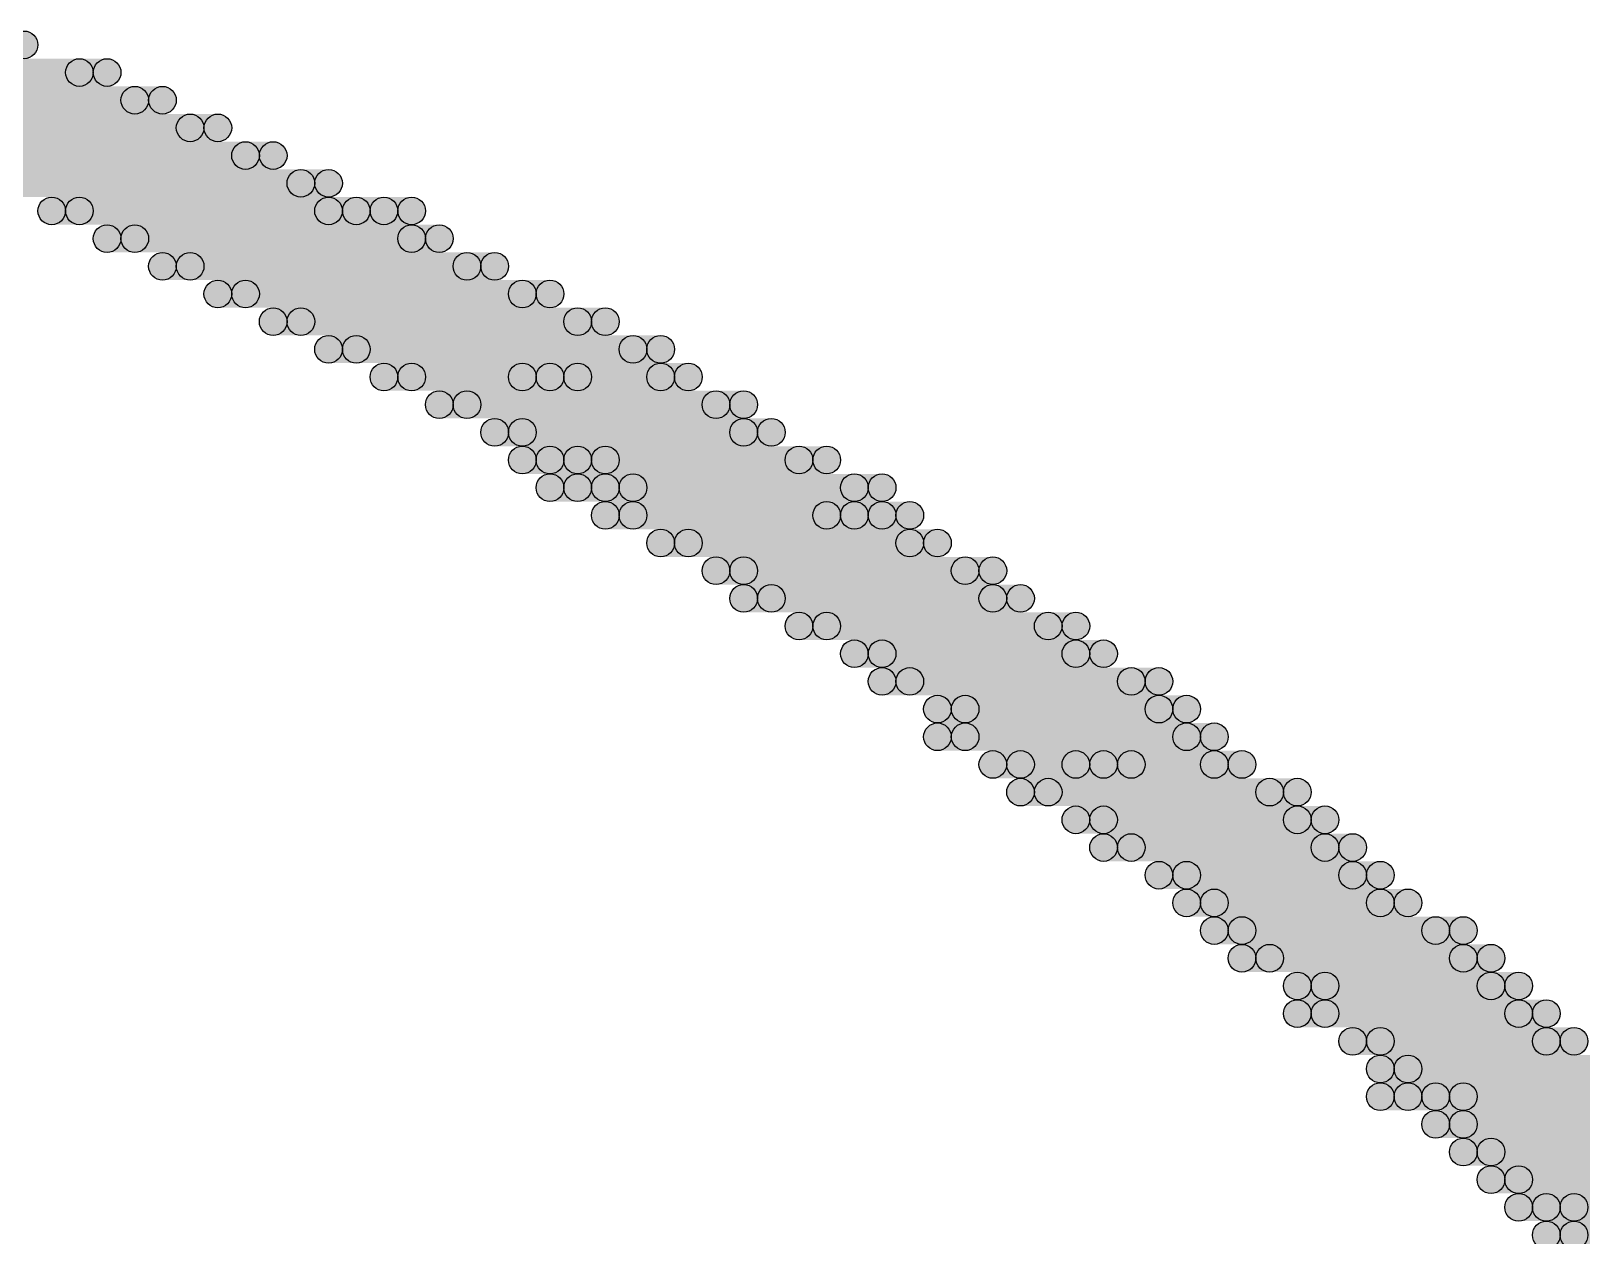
# Model space of a CAD drawing. Header units: millimetres. Extents: x 0 to 137, y 0 to 37.
# Drawn here: x 132.493 to 133.915, y 9.271 to 10.376 of the extents above; entities that cross this region are included whole.
import ezdxf

# ---------------------------------------------------------------- set-up
doc = ezdxf.new("R2010")
doc.units = ezdxf.units.MM
doc.layers.add('TopLayer', color=1, linetype='Continuous')
doc.layers.add('TopSolder', color=216, linetype='Continuous')

msp = doc.modelspace()

# ---------------------------------------------------------------- hatches: boundary and pattern name
at = {"layer": 'TopLayer'}
h = msp.add_hatch(color=1, dxfattribs=at)
edge = h.paths.add_edge_path()
edge.add_arc((132.4864, 10.3632), 0.0127, 0, 360)
for points in [[(132.207, 10.3251), (132.207, 10.3505), (132.5626, 10.3505), (132.5626, 10.3251)], [(132.2832, 10.2997), (132.2832, 10.3251), (132.6134, 10.3251), (132.6134, 10.2997)], [(132.3594, 10.2743), (132.3594, 10.2997), (132.6642, 10.2997), (132.6642, 10.2743)], [(132.4102, 10.2489), (132.4102, 10.2743), (132.715, 10.2743), (132.715, 10.2489)], [(132.461, 10.2235), (132.461, 10.2489), (132.7658, 10.2489), (132.7658, 10.2235)], [(132.5372, 10.1981), (132.5372, 10.2235), (132.7912, 10.2235), (132.7912, 10.1981)], [(132.8166, 10.1981), (132.8166, 10.2235), (132.842, 10.2235), (132.842, 10.1981)], [(132.588, 10.1727), (132.588, 10.1981), (132.8674, 10.1981), (132.8674, 10.1727)], [(132.6388, 10.1473), (132.6388, 10.1727), (132.9182, 10.1727), (132.9182, 10.1473)], [(132.6896, 10.1219), (132.6896, 10.1473), (132.969, 10.1473), (132.969, 10.1219)], [(132.7404, 10.0965), (132.7404, 10.1219), (133.0198, 10.1219), (133.0198, 10.0965)], [(132.7912, 10.0711), (132.7912, 10.0965), (133.0706, 10.0965), (133.0706, 10.0711)], [(132.842, 10.0457), (132.842, 10.0711), (132.969, 10.0711), (132.969, 10.0457)], [(132.9944, 10.0457), (132.9944, 10.0711), (133.096, 10.0711), (133.096, 10.0457)], [(132.8928, 10.0203), (132.8928, 10.0457), (133.1468, 10.0457), (133.1468, 10.0203)], [(132.9436, 9.9949), (132.9436, 10.0203), (133.1722, 10.0203), (133.1722, 9.9949)], [(132.969, 9.9695), (132.969, 9.9949), (132.9944, 9.9949), (132.9944, 9.9695)], [(133.0198, 9.9695), (133.0198, 9.9949), (133.223, 9.9949), (133.223, 9.9695)], [(132.9944, 9.9441), (132.9944, 9.9695), (133.0198, 9.9695), (133.0198, 9.9441)], [(133.0452, 9.9441), (133.0452, 9.9695), (133.2738, 9.9695), (133.2738, 9.9441)], [(133.0452, 9.9187), (133.0452, 9.9441), (133.2484, 9.9441), (133.2484, 9.9187)], [(133.2738, 9.9187), (133.2738, 9.9441), (133.2992, 9.9441), (133.2992, 9.9187)], [(133.096, 9.8933), (133.096, 9.9187), (133.3246, 9.9187), (133.3246, 9.8933)], [(133.1468, 9.8679), (133.1468, 9.8933), (133.3754, 9.8933), (133.3754, 9.8679)], [(133.1722, 9.8425), (133.1722, 9.8679), (133.4008, 9.8679), (133.4008, 9.8425)], [(133.223, 9.8171), (133.223, 9.8425), (133.4516, 9.8425), (133.4516, 9.8171)], [(133.2738, 9.7917), (133.2738, 9.8171), (133.477, 9.8171), (133.477, 9.7917)], [(133.2992, 9.7663), (133.2992, 9.7917), (133.5278, 9.7917), (133.5278, 9.7663)], [(133.35, 9.7409), (133.35, 9.7663), (133.5532, 9.7663), (133.5532, 9.7409)], [(133.35, 9.7155), (133.35, 9.7409), (133.5786, 9.7409), (133.5786, 9.7155)], [(133.4008, 9.6901), (133.4008, 9.7155), (133.477, 9.7155), (133.477, 9.6901)], [(133.5024, 9.6901), (133.5024, 9.7155), (133.604, 9.7155), (133.604, 9.6901)], [(133.4262, 9.6647), (133.4262, 9.6901), (133.6548, 9.6901), (133.6548, 9.6647)], [(133.477, 9.6393), (133.477, 9.6647), (133.6802, 9.6647), (133.6802, 9.6393)], [(133.5024, 9.6139), (133.5024, 9.6393), (133.7056, 9.6393), (133.7056, 9.6139)], [(133.5532, 9.5885), (133.5532, 9.6139), (133.731, 9.6139), (133.731, 9.5885)], [(133.5786, 9.5631), (133.5786, 9.5885), (133.7564, 9.5885), (133.7564, 9.5631)], [(133.604, 9.5377), (133.604, 9.5631), (133.8072, 9.5631), (133.8072, 9.5377)], [(133.6294, 9.5123), (133.6294, 9.5377), (133.8326, 9.5377), (133.8326, 9.5123)], [(133.6802, 9.4869), (133.6802, 9.5123), (133.858, 9.5123), (133.858, 9.4869)], [(133.6802, 9.4615), (133.6802, 9.4869), (133.8834, 9.4869), (133.8834, 9.4615)], [(133.731, 9.4361), (133.731, 9.4615), (133.9088, 9.4615), (133.9088, 9.4361)], [(133.7564, 9.4107), (133.7564, 9.4361), (133.9596, 9.4361), (133.9596, 9.4107)], [(133.7564, 9.3853), (133.7564, 9.4107), (133.7818, 9.4107), (133.7818, 9.3853)], [(133.8072, 9.3853), (133.8072, 9.4107), (133.9596, 9.4107), (133.9596, 9.3853)], [(133.8072, 9.3599), (133.8072, 9.3853), (134.0104, 9.3853), (134.0104, 9.3599)], [(133.8326, 9.3345), (133.8326, 9.3599), (134.0358, 9.3599), (134.0358, 9.3345)], [(133.858, 9.3091), (133.858, 9.3345), (134.0358, 9.3345), (134.0358, 9.3091)], [(133.8834, 9.2837), (133.8834, 9.3091), (133.9342, 9.3091), (133.9342, 9.2837)], [(133.9088, 9.2583), (133.9088, 9.2837), (134.112, 9.2837), (134.112, 9.2583)]]:
    msp.add_hatch(color=1, dxfattribs=at).paths.add_polyline_path(points)
h = msp.add_hatch(color=1, dxfattribs=at)
edge = h.paths.add_edge_path()
edge.add_arc((132.5626, 10.3378), 0.0127, 0, 360)
h = msp.add_hatch(color=1, dxfattribs=at)
edge = h.paths.add_edge_path()
edge.add_arc((132.6134, 10.3124), 0.0127, 0, 360)
h = msp.add_hatch(color=1, dxfattribs=at)
edge = h.paths.add_edge_path()
edge.add_arc((132.6642, 10.287), 0.0127, 0, 360)
h = msp.add_hatch(color=1, dxfattribs=at)
edge = h.paths.add_edge_path()
edge.add_arc((132.715, 10.2616), 0.0127, 0, 360)
h = msp.add_hatch(color=1, dxfattribs=at)
edge = h.paths.add_edge_path()
edge.add_arc((132.7658, 10.2362), 0.0127, 0, 360)
h = msp.add_hatch(color=1, dxfattribs=at)
edge = h.paths.add_edge_path()
edge.add_arc((132.5372, 10.2108), 0.0127, 0, 360)
h = msp.add_hatch(color=1, dxfattribs=at)
edge = h.paths.add_edge_path()
edge.add_arc((132.7912, 10.2108), 0.0127, 0, 360)
h = msp.add_hatch(color=1, dxfattribs=at)
edge = h.paths.add_edge_path()
edge.add_arc((132.8166, 10.2108), 0.0127, 0, 360)
h = msp.add_hatch(color=1, dxfattribs=at)
edge = h.paths.add_edge_path()
edge.add_arc((132.842, 10.2108), 0.0127, 0, 360)
h = msp.add_hatch(color=1, dxfattribs=at)
edge = h.paths.add_edge_path()
edge.add_arc((132.588, 10.1854), 0.0127, 0, 360)
h = msp.add_hatch(color=1, dxfattribs=at)
edge = h.paths.add_edge_path()
edge.add_arc((132.8674, 10.1854), 0.0127, 0, 360)
h = msp.add_hatch(color=1, dxfattribs=at)
edge = h.paths.add_edge_path()
edge.add_arc((132.6388, 10.16), 0.0127, 0, 360)
h = msp.add_hatch(color=1, dxfattribs=at)
edge = h.paths.add_edge_path()
edge.add_arc((132.9182, 10.16), 0.0127, 0, 360)
h = msp.add_hatch(color=1, dxfattribs=at)
edge = h.paths.add_edge_path()
edge.add_arc((132.6896, 10.1346), 0.0127, 0, 360)
h = msp.add_hatch(color=1, dxfattribs=at)
edge = h.paths.add_edge_path()
edge.add_arc((132.969, 10.1346), 0.0127, 0, 360)
h = msp.add_hatch(color=1, dxfattribs=at)
edge = h.paths.add_edge_path()
edge.add_arc((132.7404, 10.1092), 0.0127, 0, 360)
h = msp.add_hatch(color=1, dxfattribs=at)
edge = h.paths.add_edge_path()
edge.add_arc((133.0198, 10.1092), 0.0127, 0, 360)
h = msp.add_hatch(color=1, dxfattribs=at)
edge = h.paths.add_edge_path()
edge.add_arc((132.7912, 10.0838), 0.0127, 0, 360)
h = msp.add_hatch(color=1, dxfattribs=at)
edge = h.paths.add_edge_path()
edge.add_arc((133.0706, 10.0838), 0.0127, 0, 360)
h = msp.add_hatch(color=1, dxfattribs=at)
edge = h.paths.add_edge_path()
edge.add_arc((132.842, 10.0584), 0.0127, 0, 360)
h = msp.add_hatch(color=1, dxfattribs=at)
edge = h.paths.add_edge_path()
edge.add_arc((132.969, 10.0584), 0.0127, 0, 360)
h = msp.add_hatch(color=1, dxfattribs=at)
edge = h.paths.add_edge_path()
edge.add_arc((132.9944, 10.0584), 0.0127, 0, 360)
h = msp.add_hatch(color=1, dxfattribs=at)
edge = h.paths.add_edge_path()
edge.add_arc((133.096, 10.0584), 0.0127, 0, 360)
h = msp.add_hatch(color=1, dxfattribs=at)
edge = h.paths.add_edge_path()
edge.add_arc((132.8928, 10.033), 0.0127, 0, 360)
h = msp.add_hatch(color=1, dxfattribs=at)
edge = h.paths.add_edge_path()
edge.add_arc((133.1468, 10.033), 0.0127, 0, 360)
h = msp.add_hatch(color=1, dxfattribs=at)
edge = h.paths.add_edge_path()
edge.add_arc((132.9436, 10.0076), 0.0127, 0, 360)
h = msp.add_hatch(color=1, dxfattribs=at)
edge = h.paths.add_edge_path()
edge.add_arc((133.1722, 10.0076), 0.0127, 0, 360)
h = msp.add_hatch(color=1, dxfattribs=at)
edge = h.paths.add_edge_path()
edge.add_arc((132.969, 9.9822), 0.0127, 0, 360)
h = msp.add_hatch(color=1, dxfattribs=at)
edge = h.paths.add_edge_path()
edge.add_arc((132.9944, 9.9822), 0.0127, 0, 360)
h = msp.add_hatch(color=1, dxfattribs=at)
edge = h.paths.add_edge_path()
edge.add_arc((133.0198, 9.9822), 0.0127, 0, 360)
h = msp.add_hatch(color=1, dxfattribs=at)
edge = h.paths.add_edge_path()
edge.add_arc((133.223, 9.9822), 0.0127, 0, 360)
h = msp.add_hatch(color=1, dxfattribs=at)
edge = h.paths.add_edge_path()
edge.add_arc((132.9944, 9.9568), 0.0127, 0, 360)
h = msp.add_hatch(color=1, dxfattribs=at)
edge = h.paths.add_edge_path()
edge.add_arc((133.0198, 9.9568), 0.0127, 0, 360)
h = msp.add_hatch(color=1, dxfattribs=at)
edge = h.paths.add_edge_path()
edge.add_arc((133.0452, 9.9568), 0.0127, 0, 360)
h = msp.add_hatch(color=1, dxfattribs=at)
edge = h.paths.add_edge_path()
edge.add_arc((133.2738, 9.9568), 0.0127, 0, 360)
h = msp.add_hatch(color=1, dxfattribs=at)
edge = h.paths.add_edge_path()
edge.add_arc((133.0452, 9.9314), 0.0127, 0, 360)
h = msp.add_hatch(color=1, dxfattribs=at)
edge = h.paths.add_edge_path()
edge.add_arc((133.2484, 9.9314), 0.0127, 0, 360)
h = msp.add_hatch(color=1, dxfattribs=at)
edge = h.paths.add_edge_path()
edge.add_arc((133.2738, 9.9314), 0.0127, 0, 360)
h = msp.add_hatch(color=1, dxfattribs=at)
edge = h.paths.add_edge_path()
edge.add_arc((133.2992, 9.9314), 0.0127, 0, 360)
h = msp.add_hatch(color=1, dxfattribs=at)
edge = h.paths.add_edge_path()
edge.add_arc((133.096, 9.906), 0.0127, 0, 360)
h = msp.add_hatch(color=1, dxfattribs=at)
edge = h.paths.add_edge_path()
edge.add_arc((133.3246, 9.906), 0.0127, 0, 360)
h = msp.add_hatch(color=1, dxfattribs=at)
edge = h.paths.add_edge_path()
edge.add_arc((133.1468, 9.8806), 0.0127, 0, 360)
h = msp.add_hatch(color=1, dxfattribs=at)
edge = h.paths.add_edge_path()
edge.add_arc((133.3754, 9.8806), 0.0127, 0, 360)
h = msp.add_hatch(color=1, dxfattribs=at)
edge = h.paths.add_edge_path()
edge.add_arc((133.1722, 9.8552), 0.0127, 0, 360)
h = msp.add_hatch(color=1, dxfattribs=at)
edge = h.paths.add_edge_path()
edge.add_arc((133.4008, 9.8552), 0.0127, 0, 360)
h = msp.add_hatch(color=1, dxfattribs=at)
edge = h.paths.add_edge_path()
edge.add_arc((133.223, 9.8298), 0.0127, 0, 360)
h = msp.add_hatch(color=1, dxfattribs=at)
edge = h.paths.add_edge_path()
edge.add_arc((133.4516, 9.8298), 0.0127, 0, 360)
h = msp.add_hatch(color=1, dxfattribs=at)
edge = h.paths.add_edge_path()
edge.add_arc((133.2738, 9.8044), 0.0127, 0, 360)
h = msp.add_hatch(color=1, dxfattribs=at)
edge = h.paths.add_edge_path()
edge.add_arc((133.477, 9.8044), 0.0127, 0, 360)
h = msp.add_hatch(color=1, dxfattribs=at)
edge = h.paths.add_edge_path()
edge.add_arc((133.2992, 9.779), 0.0127, 0, 360)
h = msp.add_hatch(color=1, dxfattribs=at)
edge = h.paths.add_edge_path()
edge.add_arc((133.5278, 9.779), 0.0127, 0, 360)
h = msp.add_hatch(color=1, dxfattribs=at)
edge = h.paths.add_edge_path()
edge.add_arc((133.35, 9.7536), 0.0127, 0, 360)
h = msp.add_hatch(color=1, dxfattribs=at)
edge = h.paths.add_edge_path()
edge.add_arc((133.5532, 9.7536), 0.0127, 0, 360)
h = msp.add_hatch(color=1, dxfattribs=at)
edge = h.paths.add_edge_path()
edge.add_arc((133.35, 9.7282), 0.0127, 0, 360)
h = msp.add_hatch(color=1, dxfattribs=at)
edge = h.paths.add_edge_path()
edge.add_arc((133.5786, 9.7282), 0.0127, 0, 360)
h = msp.add_hatch(color=1, dxfattribs=at)
edge = h.paths.add_edge_path()
edge.add_arc((133.4008, 9.7028), 0.0127, 0, 360)
h = msp.add_hatch(color=1, dxfattribs=at)
edge = h.paths.add_edge_path()
edge.add_arc((133.477, 9.7028), 0.0127, 0, 360)
h = msp.add_hatch(color=1, dxfattribs=at)
edge = h.paths.add_edge_path()
edge.add_arc((133.5024, 9.7028), 0.0127, 0, 360)
h = msp.add_hatch(color=1, dxfattribs=at)
edge = h.paths.add_edge_path()
edge.add_arc((133.604, 9.7028), 0.0127, 0, 360)
h = msp.add_hatch(color=1, dxfattribs=at)
edge = h.paths.add_edge_path()
edge.add_arc((133.4262, 9.6774), 0.0127, 0, 360)
h = msp.add_hatch(color=1, dxfattribs=at)
edge = h.paths.add_edge_path()
edge.add_arc((133.6548, 9.6774), 0.0127, 0, 360)
h = msp.add_hatch(color=1, dxfattribs=at)
edge = h.paths.add_edge_path()
edge.add_arc((133.477, 9.652), 0.0127, 0, 360)
h = msp.add_hatch(color=1, dxfattribs=at)
edge = h.paths.add_edge_path()
edge.add_arc((133.6802, 9.652), 0.0127, 0, 360)
h = msp.add_hatch(color=1, dxfattribs=at)
edge = h.paths.add_edge_path()
edge.add_arc((133.5024, 9.6266), 0.0127, 0, 360)
h = msp.add_hatch(color=1, dxfattribs=at)
edge = h.paths.add_edge_path()
edge.add_arc((133.7056, 9.6266), 0.0127, 0, 360)
h = msp.add_hatch(color=1, dxfattribs=at)
edge = h.paths.add_edge_path()
edge.add_arc((133.5532, 9.6012), 0.0127, 0, 360)
h = msp.add_hatch(color=1, dxfattribs=at)
edge = h.paths.add_edge_path()
edge.add_arc((133.731, 9.6012), 0.0127, 0, 360)
h = msp.add_hatch(color=1, dxfattribs=at)
edge = h.paths.add_edge_path()
edge.add_arc((133.5786, 9.5758), 0.0127, 0, 360)
h = msp.add_hatch(color=1, dxfattribs=at)
edge = h.paths.add_edge_path()
edge.add_arc((133.7564, 9.5758), 0.0127, 0, 360)
h = msp.add_hatch(color=1, dxfattribs=at)
edge = h.paths.add_edge_path()
edge.add_arc((133.604, 9.5504), 0.0127, 0, 360)
h = msp.add_hatch(color=1, dxfattribs=at)
edge = h.paths.add_edge_path()
edge.add_arc((133.8072, 9.5504), 0.0127, 0, 360)
h = msp.add_hatch(color=1, dxfattribs=at)
edge = h.paths.add_edge_path()
edge.add_arc((133.6294, 9.525), 0.0127, 0, 360)
h = msp.add_hatch(color=1, dxfattribs=at)
edge = h.paths.add_edge_path()
edge.add_arc((133.8326, 9.525), 0.0127, 0, 360)
h = msp.add_hatch(color=1, dxfattribs=at)
edge = h.paths.add_edge_path()
edge.add_arc((133.6802, 9.4996), 0.0127, 0, 360)
h = msp.add_hatch(color=1, dxfattribs=at)
edge = h.paths.add_edge_path()
edge.add_arc((133.858, 9.4996), 0.0127, 0, 360)
h = msp.add_hatch(color=1, dxfattribs=at)
edge = h.paths.add_edge_path()
edge.add_arc((133.6802, 9.4742), 0.0127, 0, 360)
h = msp.add_hatch(color=1, dxfattribs=at)
edge = h.paths.add_edge_path()
edge.add_arc((133.8834, 9.4742), 0.0127, 0, 360)
h = msp.add_hatch(color=1, dxfattribs=at)
edge = h.paths.add_edge_path()
edge.add_arc((133.731, 9.4488), 0.0127, 0, 360)
h = msp.add_hatch(color=1, dxfattribs=at)
edge = h.paths.add_edge_path()
edge.add_arc((133.9088, 9.4488), 0.0127, 0, 360)
h = msp.add_hatch(color=1, dxfattribs=at)
edge = h.paths.add_edge_path()
edge.add_arc((133.7564, 9.4234), 0.0127, 0, 360)
h = msp.add_hatch(color=1, dxfattribs=at)
edge = h.paths.add_edge_path()
edge.add_arc((133.7564, 9.398), 0.0127, 0, 360)
h = msp.add_hatch(color=1, dxfattribs=at)
edge = h.paths.add_edge_path()
edge.add_arc((133.7818, 9.398), 0.0127, 0, 360)
h = msp.add_hatch(color=1, dxfattribs=at)
edge = h.paths.add_edge_path()
edge.add_arc((133.8072, 9.398), 0.0127, 0, 360)
h = msp.add_hatch(color=1, dxfattribs=at)
edge = h.paths.add_edge_path()
edge.add_arc((133.8072, 9.3726), 0.0127, 0, 360)
h = msp.add_hatch(color=1, dxfattribs=at)
edge = h.paths.add_edge_path()
edge.add_arc((133.8326, 9.3472), 0.0127, 0, 360)
h = msp.add_hatch(color=1, dxfattribs=at)
edge = h.paths.add_edge_path()
edge.add_arc((133.858, 9.3218), 0.0127, 0, 360)
h = msp.add_hatch(color=1, dxfattribs=at)
edge = h.paths.add_edge_path()
edge.add_arc((133.8834, 9.2964), 0.0127, 0, 360)
h = msp.add_hatch(color=1, dxfattribs=at)
edge = h.paths.add_edge_path()
edge.add_arc((133.9088, 9.271), 0.0127, 0, 360)
at = {"layer": 'TopSolder'}
for points in [[(132.1816, 10.3251), (132.1816, 10.3505), (132.5372, 10.3505), (132.5372, 10.3251)], [(132.2578, 10.2997), (132.2578, 10.3251), (132.588, 10.3251), (132.588, 10.2997)], [(132.334, 10.2743), (132.334, 10.2997), (132.6388, 10.2997), (132.6388, 10.2743)], [(132.3848, 10.2489), (132.3848, 10.2743), (132.6896, 10.2743), (132.6896, 10.2489)], [(132.4356, 10.2235), (132.4356, 10.2489), (132.7404, 10.2489), (132.7404, 10.2235)], [(132.5118, 10.1981), (132.5118, 10.2235), (132.7658, 10.2235), (132.7658, 10.1981)], [(132.7912, 10.1981), (132.7912, 10.2235), (132.8166, 10.2235), (132.8166, 10.1981)], [(132.5626, 10.1727), (132.5626, 10.1981), (132.842, 10.1981), (132.842, 10.1727)], [(132.6134, 10.1473), (132.6134, 10.1727), (132.8928, 10.1727), (132.8928, 10.1473)], [(132.6642, 10.1219), (132.6642, 10.1473), (132.9436, 10.1473), (132.9436, 10.1219)], [(132.715, 10.0965), (132.715, 10.1219), (132.9944, 10.1219), (132.9944, 10.0965)], [(132.7658, 10.0711), (132.7658, 10.0965), (133.0452, 10.0965), (133.0452, 10.0711)], [(132.8166, 10.0457), (132.8166, 10.0711), (132.9436, 10.0711), (132.9436, 10.0457)], [(132.969, 10.0457), (132.969, 10.0711), (133.0706, 10.0711), (133.0706, 10.0457)], [(132.8674, 10.0203), (132.8674, 10.0457), (133.1214, 10.0457), (133.1214, 10.0203)], [(132.9182, 9.9949), (132.9182, 10.0203), (133.1468, 10.0203), (133.1468, 9.9949)], [(132.9436, 9.9695), (132.9436, 9.9949), (132.969, 9.9949), (132.969, 9.9695)], [(132.9944, 9.9695), (132.9944, 9.9949), (133.1976, 9.9949), (133.1976, 9.9695)], [(132.969, 9.9441), (132.969, 9.9695), (132.9944, 9.9695), (132.9944, 9.9441)], [(133.0198, 9.9441), (133.0198, 9.9695), (133.2484, 9.9695), (133.2484, 9.9441)], [(133.0198, 9.9187), (133.0198, 9.9441), (133.223, 9.9441), (133.223, 9.9187)], [(133.2484, 9.9187), (133.2484, 9.9441), (133.2738, 9.9441), (133.2738, 9.9187)], [(133.0706, 9.8933), (133.0706, 9.9187), (133.2992, 9.9187), (133.2992, 9.8933)], [(133.1214, 9.8679), (133.1214, 9.8933), (133.35, 9.8933), (133.35, 9.8679)], [(133.1468, 9.8425), (133.1468, 9.8679), (133.3754, 9.8679), (133.3754, 9.8425)], [(133.1976, 9.8171), (133.1976, 9.8425), (133.4262, 9.8425), (133.4262, 9.8171)], [(133.2484, 9.7917), (133.2484, 9.8171), (133.4516, 9.8171), (133.4516, 9.7917)], [(133.2738, 9.7663), (133.2738, 9.7917), (133.5024, 9.7917), (133.5024, 9.7663)], [(133.3246, 9.7409), (133.3246, 9.7663), (133.5278, 9.7663), (133.5278, 9.7409)], [(133.3246, 9.7155), (133.3246, 9.7409), (133.5532, 9.7409), (133.5532, 9.7155)], [(133.3754, 9.6901), (133.3754, 9.7155), (133.4516, 9.7155), (133.4516, 9.6901)], [(133.477, 9.6901), (133.477, 9.7155), (133.5786, 9.7155), (133.5786, 9.6901)], [(133.4008, 9.6647), (133.4008, 9.6901), (133.6294, 9.6901), (133.6294, 9.6647)], [(133.4516, 9.6393), (133.4516, 9.6647), (133.6548, 9.6647), (133.6548, 9.6393)], [(133.477, 9.6139), (133.477, 9.6393), (133.6802, 9.6393), (133.6802, 9.6139)], [(133.5278, 9.5885), (133.5278, 9.6139), (133.7056, 9.6139), (133.7056, 9.5885)], [(133.5532, 9.5631), (133.5532, 9.5885), (133.731, 9.5885), (133.731, 9.5631)], [(133.5786, 9.5377), (133.5786, 9.5631), (133.7818, 9.5631), (133.7818, 9.5377)], [(133.604, 9.5123), (133.604, 9.5377), (133.8072, 9.5377), (133.8072, 9.5123)], [(133.6548, 9.4869), (133.6548, 9.5123), (133.8326, 9.5123), (133.8326, 9.4869)], [(133.6548, 9.4615), (133.6548, 9.4869), (133.858, 9.4869), (133.858, 9.4615)], [(133.7056, 9.4361), (133.7056, 9.4615), (133.8834, 9.4615), (133.8834, 9.4361)], [(133.731, 9.4107), (133.731, 9.4361), (133.9342, 9.4361), (133.9342, 9.4107)], [(133.731, 9.3853), (133.731, 9.4107), (133.7564, 9.4107), (133.7564, 9.3853)], [(133.7818, 9.3853), (133.7818, 9.4107), (133.9342, 9.4107), (133.9342, 9.3853)], [(133.7818, 9.3599), (133.7818, 9.3853), (133.985, 9.3853), (133.985, 9.3599)], [(133.8072, 9.3345), (133.8072, 9.3599), (134.0104, 9.3599), (134.0104, 9.3345)], [(133.8326, 9.3091), (133.8326, 9.3345), (134.0104, 9.3345), (134.0104, 9.3091)], [(133.858, 9.2837), (133.858, 9.3091), (133.9088, 9.3091), (133.9088, 9.2837)], [(133.8834, 9.2583), (133.8834, 9.2837), (134.0866, 9.2837), (134.0866, 9.2583)]]:
    msp.add_hatch(color=216, dxfattribs=at).paths.add_polyline_path(points)
h = msp.add_hatch(color=216, dxfattribs=at)
edge = h.paths.add_edge_path()
edge.add_arc((132.5372, 10.3378), 0.0127, 0, 360)
h = msp.add_hatch(color=216, dxfattribs=at)
edge = h.paths.add_edge_path()
edge.add_arc((132.588, 10.3124), 0.0127, 0, 360)
h = msp.add_hatch(color=216, dxfattribs=at)
edge = h.paths.add_edge_path()
edge.add_arc((132.6388, 10.287), 0.0127, 0, 360)
h = msp.add_hatch(color=216, dxfattribs=at)
edge = h.paths.add_edge_path()
edge.add_arc((132.6896, 10.2616), 0.0127, 0, 360)
h = msp.add_hatch(color=216, dxfattribs=at)
edge = h.paths.add_edge_path()
edge.add_arc((132.7404, 10.2362), 0.0127, 0, 360)
h = msp.add_hatch(color=216, dxfattribs=at)
edge = h.paths.add_edge_path()
edge.add_arc((132.5118, 10.2108), 0.0127, 0, 360)
h = msp.add_hatch(color=216, dxfattribs=at)
edge = h.paths.add_edge_path()
edge.add_arc((132.7658, 10.2108), 0.0127, 0, 360)
h = msp.add_hatch(color=216, dxfattribs=at)
edge = h.paths.add_edge_path()
edge.add_arc((132.7912, 10.2108), 0.0127, 0, 360)
h = msp.add_hatch(color=216, dxfattribs=at)
edge = h.paths.add_edge_path()
edge.add_arc((132.8166, 10.2108), 0.0127, 0, 360)
h = msp.add_hatch(color=216, dxfattribs=at)
edge = h.paths.add_edge_path()
edge.add_arc((132.5626, 10.1854), 0.0127, 0, 360)
h = msp.add_hatch(color=216, dxfattribs=at)
edge = h.paths.add_edge_path()
edge.add_arc((132.842, 10.1854), 0.0127, 0, 360)
h = msp.add_hatch(color=216, dxfattribs=at)
edge = h.paths.add_edge_path()
edge.add_arc((132.6134, 10.16), 0.0127, 0, 360)
h = msp.add_hatch(color=216, dxfattribs=at)
edge = h.paths.add_edge_path()
edge.add_arc((132.8928, 10.16), 0.0127, 0, 360)
h = msp.add_hatch(color=216, dxfattribs=at)
edge = h.paths.add_edge_path()
edge.add_arc((132.6642, 10.1346), 0.0127, 0, 360)
h = msp.add_hatch(color=216, dxfattribs=at)
edge = h.paths.add_edge_path()
edge.add_arc((132.9436, 10.1346), 0.0127, 0, 360)
h = msp.add_hatch(color=216, dxfattribs=at)
edge = h.paths.add_edge_path()
edge.add_arc((132.715, 10.1092), 0.0127, 0, 360)
h = msp.add_hatch(color=216, dxfattribs=at)
edge = h.paths.add_edge_path()
edge.add_arc((132.9944, 10.1092), 0.0127, 0, 360)
h = msp.add_hatch(color=216, dxfattribs=at)
edge = h.paths.add_edge_path()
edge.add_arc((132.7658, 10.0838), 0.0127, 0, 360)
h = msp.add_hatch(color=216, dxfattribs=at)
edge = h.paths.add_edge_path()
edge.add_arc((133.0452, 10.0838), 0.0127, 0, 360)
h = msp.add_hatch(color=216, dxfattribs=at)
edge = h.paths.add_edge_path()
edge.add_arc((132.8166, 10.0584), 0.0127, 0, 360)
h = msp.add_hatch(color=216, dxfattribs=at)
edge = h.paths.add_edge_path()
edge.add_arc((132.9436, 10.0584), 0.0127, 0, 360)
h = msp.add_hatch(color=216, dxfattribs=at)
edge = h.paths.add_edge_path()
edge.add_arc((132.969, 10.0584), 0.0127, 0, 360)
h = msp.add_hatch(color=216, dxfattribs=at)
edge = h.paths.add_edge_path()
edge.add_arc((133.0706, 10.0584), 0.0127, 0, 360)
h = msp.add_hatch(color=216, dxfattribs=at)
edge = h.paths.add_edge_path()
edge.add_arc((132.8674, 10.033), 0.0127, 0, 360)
h = msp.add_hatch(color=216, dxfattribs=at)
edge = h.paths.add_edge_path()
edge.add_arc((133.1214, 10.033), 0.0127, 0, 360)
h = msp.add_hatch(color=216, dxfattribs=at)
edge = h.paths.add_edge_path()
edge.add_arc((132.9182, 10.0076), 0.0127, 0, 360)
h = msp.add_hatch(color=216, dxfattribs=at)
edge = h.paths.add_edge_path()
edge.add_arc((133.1468, 10.0076), 0.0127, 0, 360)
h = msp.add_hatch(color=216, dxfattribs=at)
edge = h.paths.add_edge_path()
edge.add_arc((132.9436, 9.9822), 0.0127, 0, 360)
h = msp.add_hatch(color=216, dxfattribs=at)
edge = h.paths.add_edge_path()
edge.add_arc((132.969, 9.9822), 0.0127, 0, 360)
h = msp.add_hatch(color=216, dxfattribs=at)
edge = h.paths.add_edge_path()
edge.add_arc((132.9944, 9.9822), 0.0127, 0, 360)
h = msp.add_hatch(color=216, dxfattribs=at)
edge = h.paths.add_edge_path()
edge.add_arc((133.1976, 9.9822), 0.0127, 0, 360)
h = msp.add_hatch(color=216, dxfattribs=at)
edge = h.paths.add_edge_path()
edge.add_arc((132.969, 9.9568), 0.0127, 0, 360)
h = msp.add_hatch(color=216, dxfattribs=at)
edge = h.paths.add_edge_path()
edge.add_arc((132.9944, 9.9568), 0.0127, 0, 360)
h = msp.add_hatch(color=216, dxfattribs=at)
edge = h.paths.add_edge_path()
edge.add_arc((133.0198, 9.9568), 0.0127, 0, 360)
h = msp.add_hatch(color=216, dxfattribs=at)
edge = h.paths.add_edge_path()
edge.add_arc((133.2484, 9.9568), 0.0127, 0, 360)
h = msp.add_hatch(color=216, dxfattribs=at)
edge = h.paths.add_edge_path()
edge.add_arc((133.0198, 9.9314), 0.0127, 0, 360)
h = msp.add_hatch(color=216, dxfattribs=at)
edge = h.paths.add_edge_path()
edge.add_arc((133.223, 9.9314), 0.0127, 0, 360)
h = msp.add_hatch(color=216, dxfattribs=at)
edge = h.paths.add_edge_path()
edge.add_arc((133.2484, 9.9314), 0.0127, 0, 360)
h = msp.add_hatch(color=216, dxfattribs=at)
edge = h.paths.add_edge_path()
edge.add_arc((133.2738, 9.9314), 0.0127, 0, 360)
h = msp.add_hatch(color=216, dxfattribs=at)
edge = h.paths.add_edge_path()
edge.add_arc((133.0706, 9.906), 0.0127, 0, 360)
h = msp.add_hatch(color=216, dxfattribs=at)
edge = h.paths.add_edge_path()
edge.add_arc((133.2992, 9.906), 0.0127, 0, 360)
h = msp.add_hatch(color=216, dxfattribs=at)
edge = h.paths.add_edge_path()
edge.add_arc((133.1214, 9.8806), 0.0127, 0, 360)
h = msp.add_hatch(color=216, dxfattribs=at)
edge = h.paths.add_edge_path()
edge.add_arc((133.35, 9.8806), 0.0127, 0, 360)
h = msp.add_hatch(color=216, dxfattribs=at)
edge = h.paths.add_edge_path()
edge.add_arc((133.1468, 9.8552), 0.0127, 0, 360)
h = msp.add_hatch(color=216, dxfattribs=at)
edge = h.paths.add_edge_path()
edge.add_arc((133.3754, 9.8552), 0.0127, 0, 360)
h = msp.add_hatch(color=216, dxfattribs=at)
edge = h.paths.add_edge_path()
edge.add_arc((133.1976, 9.8298), 0.0127, 0, 360)
h = msp.add_hatch(color=216, dxfattribs=at)
edge = h.paths.add_edge_path()
edge.add_arc((133.4262, 9.8298), 0.0127, 0, 360)
h = msp.add_hatch(color=216, dxfattribs=at)
edge = h.paths.add_edge_path()
edge.add_arc((133.2484, 9.8044), 0.0127, 0, 360)
h = msp.add_hatch(color=216, dxfattribs=at)
edge = h.paths.add_edge_path()
edge.add_arc((133.4516, 9.8044), 0.0127, 0, 360)
h = msp.add_hatch(color=216, dxfattribs=at)
edge = h.paths.add_edge_path()
edge.add_arc((133.2738, 9.779), 0.0127, 0, 360)
h = msp.add_hatch(color=216, dxfattribs=at)
edge = h.paths.add_edge_path()
edge.add_arc((133.5024, 9.779), 0.0127, 0, 360)
h = msp.add_hatch(color=216, dxfattribs=at)
edge = h.paths.add_edge_path()
edge.add_arc((133.3246, 9.7536), 0.0127, 0, 360)
h = msp.add_hatch(color=216, dxfattribs=at)
edge = h.paths.add_edge_path()
edge.add_arc((133.5278, 9.7536), 0.0127, 0, 360)
h = msp.add_hatch(color=216, dxfattribs=at)
edge = h.paths.add_edge_path()
edge.add_arc((133.3246, 9.7282), 0.0127, 0, 360)
h = msp.add_hatch(color=216, dxfattribs=at)
edge = h.paths.add_edge_path()
edge.add_arc((133.5532, 9.7282), 0.0127, 0, 360)
h = msp.add_hatch(color=216, dxfattribs=at)
edge = h.paths.add_edge_path()
edge.add_arc((133.3754, 9.7028), 0.0127, 0, 360)
h = msp.add_hatch(color=216, dxfattribs=at)
edge = h.paths.add_edge_path()
edge.add_arc((133.4516, 9.7028), 0.0127, 0, 360)
h = msp.add_hatch(color=216, dxfattribs=at)
edge = h.paths.add_edge_path()
edge.add_arc((133.477, 9.7028), 0.0127, 0, 360)
h = msp.add_hatch(color=216, dxfattribs=at)
edge = h.paths.add_edge_path()
edge.add_arc((133.5786, 9.7028), 0.0127, 0, 360)
h = msp.add_hatch(color=216, dxfattribs=at)
edge = h.paths.add_edge_path()
edge.add_arc((133.4008, 9.6774), 0.0127, 0, 360)
h = msp.add_hatch(color=216, dxfattribs=at)
edge = h.paths.add_edge_path()
edge.add_arc((133.6294, 9.6774), 0.0127, 0, 360)
h = msp.add_hatch(color=216, dxfattribs=at)
edge = h.paths.add_edge_path()
edge.add_arc((133.4516, 9.652), 0.0127, 0, 360)
h = msp.add_hatch(color=216, dxfattribs=at)
edge = h.paths.add_edge_path()
edge.add_arc((133.6548, 9.652), 0.0127, 0, 360)
h = msp.add_hatch(color=216, dxfattribs=at)
edge = h.paths.add_edge_path()
edge.add_arc((133.477, 9.6266), 0.0127, 0, 360)
h = msp.add_hatch(color=216, dxfattribs=at)
edge = h.paths.add_edge_path()
edge.add_arc((133.6802, 9.6266), 0.0127, 0, 360)
h = msp.add_hatch(color=216, dxfattribs=at)
edge = h.paths.add_edge_path()
edge.add_arc((133.5278, 9.6012), 0.0127, 0, 360)
h = msp.add_hatch(color=216, dxfattribs=at)
edge = h.paths.add_edge_path()
edge.add_arc((133.7056, 9.6012), 0.0127, 0, 360)
h = msp.add_hatch(color=216, dxfattribs=at)
edge = h.paths.add_edge_path()
edge.add_arc((133.5532, 9.5758), 0.0127, 0, 360)
h = msp.add_hatch(color=216, dxfattribs=at)
edge = h.paths.add_edge_path()
edge.add_arc((133.731, 9.5758), 0.0127, 0, 360)
h = msp.add_hatch(color=216, dxfattribs=at)
edge = h.paths.add_edge_path()
edge.add_arc((133.5786, 9.5504), 0.0127, 0, 360)
h = msp.add_hatch(color=216, dxfattribs=at)
edge = h.paths.add_edge_path()
edge.add_arc((133.7818, 9.5504), 0.0127, 0, 360)
h = msp.add_hatch(color=216, dxfattribs=at)
edge = h.paths.add_edge_path()
edge.add_arc((133.604, 9.525), 0.0127, 0, 360)
h = msp.add_hatch(color=216, dxfattribs=at)
edge = h.paths.add_edge_path()
edge.add_arc((133.8072, 9.525), 0.0127, 0, 360)
h = msp.add_hatch(color=216, dxfattribs=at)
edge = h.paths.add_edge_path()
edge.add_arc((133.6548, 9.4996), 0.0127, 0, 360)
h = msp.add_hatch(color=216, dxfattribs=at)
edge = h.paths.add_edge_path()
edge.add_arc((133.8326, 9.4996), 0.0127, 0, 360)
h = msp.add_hatch(color=216, dxfattribs=at)
edge = h.paths.add_edge_path()
edge.add_arc((133.6548, 9.4742), 0.0127, 0, 360)
h = msp.add_hatch(color=216, dxfattribs=at)
edge = h.paths.add_edge_path()
edge.add_arc((133.858, 9.4742), 0.0127, 0, 360)
h = msp.add_hatch(color=216, dxfattribs=at)
edge = h.paths.add_edge_path()
edge.add_arc((133.7056, 9.4488), 0.0127, 0, 360)
h = msp.add_hatch(color=216, dxfattribs=at)
edge = h.paths.add_edge_path()
edge.add_arc((133.8834, 9.4488), 0.0127, 0, 360)
h = msp.add_hatch(color=216, dxfattribs=at)
edge = h.paths.add_edge_path()
edge.add_arc((133.731, 9.4234), 0.0127, 0, 360)
h = msp.add_hatch(color=216, dxfattribs=at)
edge = h.paths.add_edge_path()
edge.add_arc((133.731, 9.398), 0.0127, 0, 360)
h = msp.add_hatch(color=216, dxfattribs=at)
edge = h.paths.add_edge_path()
edge.add_arc((133.7564, 9.398), 0.0127, 0, 360)
h = msp.add_hatch(color=216, dxfattribs=at)
edge = h.paths.add_edge_path()
edge.add_arc((133.7818, 9.398), 0.0127, 0, 360)
h = msp.add_hatch(color=216, dxfattribs=at)
edge = h.paths.add_edge_path()
edge.add_arc((133.7818, 9.3726), 0.0127, 0, 360)
h = msp.add_hatch(color=216, dxfattribs=at)
edge = h.paths.add_edge_path()
edge.add_arc((133.8072, 9.3472), 0.0127, 0, 360)
h = msp.add_hatch(color=216, dxfattribs=at)
edge = h.paths.add_edge_path()
edge.add_arc((133.8326, 9.3218), 0.0127, 0, 360)
h = msp.add_hatch(color=216, dxfattribs=at)
edge = h.paths.add_edge_path()
edge.add_arc((133.858, 9.2964), 0.0127, 0, 360)
h = msp.add_hatch(color=216, dxfattribs=at)
edge = h.paths.add_edge_path()
edge.add_arc((133.9088, 9.2964), 0.0127, 0, 360)
h = msp.add_hatch(color=216, dxfattribs=at)
edge = h.paths.add_edge_path()
edge.add_arc((133.8834, 9.271), 0.0127, 0, 360)

# ---------------------------------------------------------------- linework, layer by layer
at = {"layer": 'TopLayer'}
for centre in [(132.4864, 10.3632), (132.5626, 10.3378), (132.6134, 10.3124), (132.6642, 10.287), (132.715, 10.2616), (132.7658, 10.2362), (132.5372, 10.2108), (132.7912, 10.2108), (132.8166, 10.2108), (132.842, 10.2108), (132.588, 10.1854), (132.8674, 10.1854), (132.6388, 10.16), (132.9182, 10.16), (132.6896, 10.1346), (132.969, 10.1346), (132.7404, 10.1092), (133.0198, 10.1092), (132.7912, 10.0838), (133.0706, 10.0838), (132.842, 10.0584), (132.969, 10.0584), (132.9944, 10.0584), (133.096, 10.0584), (132.8928, 10.033), (133.1468, 10.033), (132.9436, 10.0076), (133.1722, 10.0076), (132.969, 9.9822), (132.9944, 9.9822), (133.0198, 9.9822), (133.223, 9.9822), (132.9944, 9.9568), (133.0198, 9.9568), (133.0452, 9.9568), (133.2738, 9.9568), (133.0452, 9.9314), (133.2484, 9.9314), (133.2738, 9.9314), (133.2992, 9.9314), (133.096, 9.906), (133.3246, 9.906), (133.1468, 9.8806), (133.3754, 9.8806), (133.1722, 9.8552), (133.4008, 9.8552), (133.223, 9.8298), (133.4516, 9.8298), (133.2738, 9.8044), (133.477, 9.8044), (133.2992, 9.779), (133.5278, 9.779), (133.35, 9.7536), (133.5532, 9.7536), (133.35, 9.7282), (133.5786, 9.7282), (133.4008, 9.7028), (133.477, 9.7028), (133.5024, 9.7028), (133.604, 9.7028), (133.4262, 9.6774), (133.6548, 9.6774), (133.477, 9.652), (133.6802, 9.652), (133.5024, 9.6266), (133.7056, 9.6266), (133.5532, 9.6012), (133.731, 9.6012), (133.5786, 9.5758), (133.7564, 9.5758), (133.604, 9.5504), (133.8072, 9.5504), (133.6294, 9.525), (133.8326, 9.525), (133.6802, 9.4996), (133.858, 9.4996), (133.6802, 9.4742), (133.8834, 9.4742), (133.731, 9.4488), (133.9088, 9.4488), (133.7564, 9.4234), (133.7564, 9.398), (133.7818, 9.398), (133.8072, 9.398), (133.8072, 9.3726), (133.8326, 9.3472), (133.858, 9.3218), (133.8834, 9.2964), (133.9088, 9.271)]:
    msp.add_circle(centre, 0.0127, dxfattribs=at)
at = {"layer": 'TopSolder'}
for centre in [(132.5372, 10.3378), (132.588, 10.3124), (132.6388, 10.287), (132.6896, 10.2616), (132.7404, 10.2362), (132.5118, 10.2108), (132.7658, 10.2108), (132.7912, 10.2108), (132.8166, 10.2108), (132.5626, 10.1854), (132.842, 10.1854), (132.6134, 10.16), (132.8928, 10.16), (132.6642, 10.1346), (132.9436, 10.1346), (132.715, 10.1092), (132.9944, 10.1092), (132.7658, 10.0838), (133.0452, 10.0838), (132.8166, 10.0584), (132.9436, 10.0584), (132.969, 10.0584), (133.0706, 10.0584), (132.8674, 10.033), (133.1214, 10.033), (132.9182, 10.0076), (133.1468, 10.0076), (132.9436, 9.9822), (132.969, 9.9822), (132.9944, 9.9822), (133.1976, 9.9822), (132.969, 9.9568), (132.9944, 9.9568), (133.0198, 9.9568), (133.2484, 9.9568), (133.0198, 9.9314), (133.223, 9.9314), (133.2484, 9.9314), (133.2738, 9.9314), (133.0706, 9.906), (133.2992, 9.906), (133.1214, 9.8806), (133.35, 9.8806), (133.1468, 9.8552), (133.3754, 9.8552), (133.1976, 9.8298), (133.4262, 9.8298), (133.2484, 9.8044), (133.4516, 9.8044), (133.2738, 9.779), (133.5024, 9.779), (133.3246, 9.7536), (133.5278, 9.7536), (133.3246, 9.7282), (133.5532, 9.7282), (133.3754, 9.7028), (133.4516, 9.7028), (133.477, 9.7028), (133.5786, 9.7028), (133.4008, 9.6774), (133.6294, 9.6774), (133.4516, 9.652), (133.6548, 9.652), (133.477, 9.6266), (133.6802, 9.6266), (133.5278, 9.6012), (133.7056, 9.6012), (133.5532, 9.5758), (133.731, 9.5758), (133.5786, 9.5504), (133.7818, 9.5504), (133.604, 9.525), (133.8072, 9.525), (133.6548, 9.4996), (133.8326, 9.4996), (133.6548, 9.4742), (133.858, 9.4742), (133.7056, 9.4488), (133.8834, 9.4488), (133.731, 9.4234), (133.731, 9.398), (133.7564, 9.398), (133.7818, 9.398), (133.7818, 9.3726), (133.8072, 9.3472), (133.8326, 9.3218), (133.858, 9.2964), (133.9088, 9.2964), (133.8834, 9.271)]:
    msp.add_circle(centre, 0.0127, dxfattribs=at)

doc.saveas('drawing.dxf')
